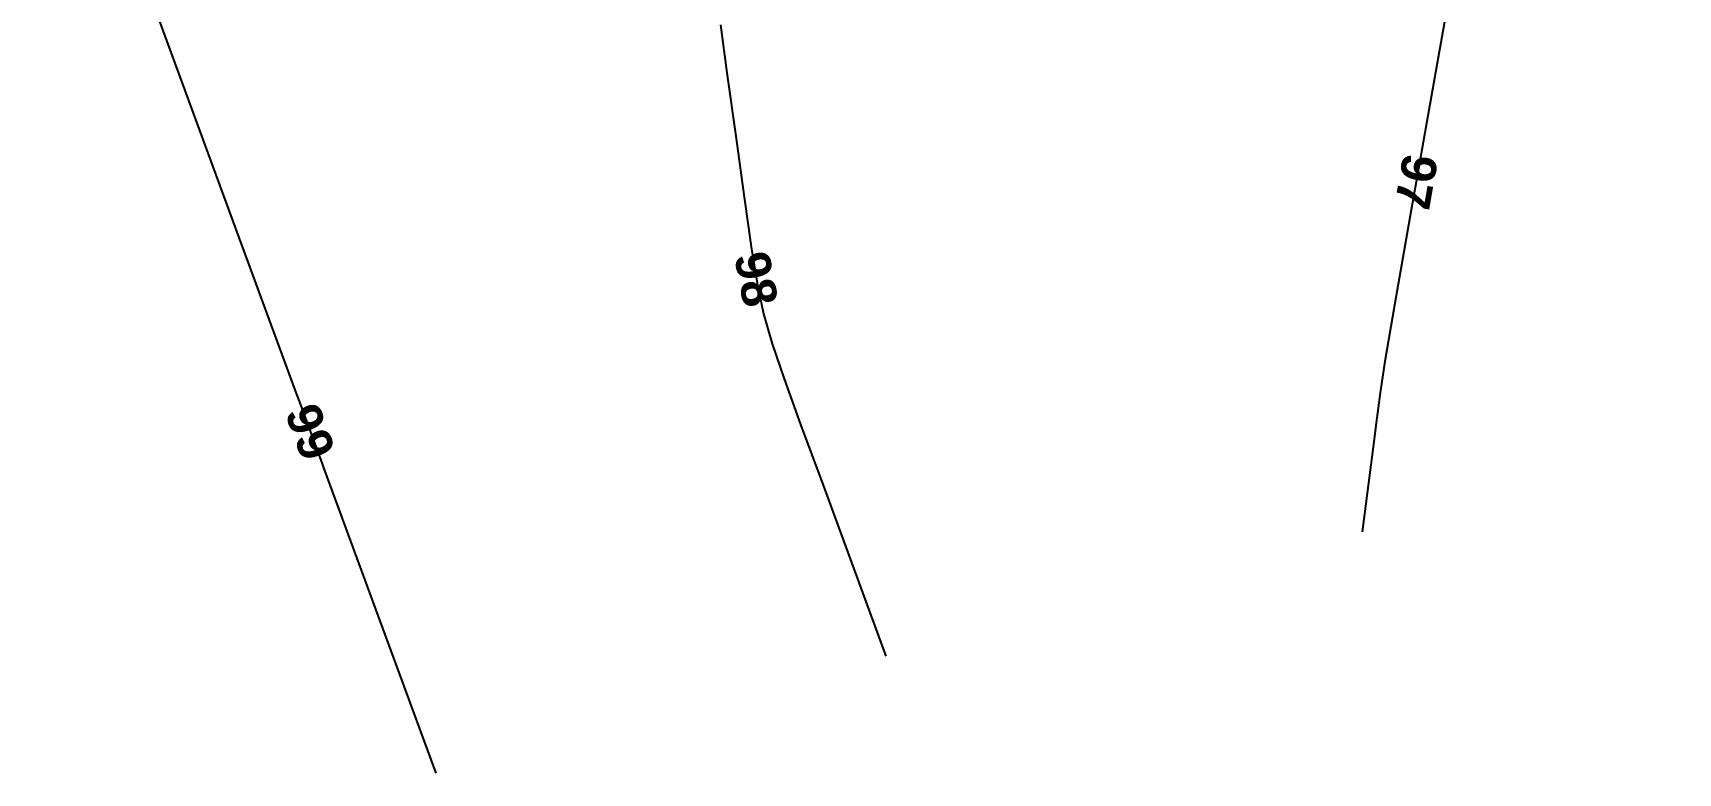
# Model space of a CAD drawing. Header units: metres. Extents: x -899 to -730, y -240 to 6.
# Drawn here: x -796.08 to -758.42, y -221.98 to -205.04 of the extents above; entities that cross this region are included whole.
import ezdxf
from ezdxf.enums import TextEntityAlignment as Align

# ---------------------------------------------------------------- set-up
doc = ezdxf.new("R2010")
doc.units = ezdxf.units.M
doc.header["$LTSCALE"] = 5
doc.header["$MEASUREMENT"] = 0
doc.set_wipeout_variables(frame=1)
doc.layers.add('U-TOPO-CURV', color=8, linetype='Continuous')
doc.styles.add('E-ARIAL-BOLD', font='')
doc.styles.get('E-ARIAL-BOLD').set_extended_font_data('Arial', bold=True)

msp = doc.modelspace()

# ---------------------------------------------------------------- texts
at = {"layer": 'U-TOPO-CURV', "color": 8, "style": 'E-ARIAL-BOLD'}
for s, rotation, p in [('97', 259.9695, (-764.41, -208.448, 105.83)), ('98', 280.7867, (-779.521, -210.674, 106.83)), ('99', 290.1906, (-789.734, -214.17, 107.83))]:
    msp.add_text(s, height=0.8, rotation=rotation, dxfattribs=at).set_placement(p, align=Align.MIDDLE)

# ---------------------------------------------------------------- next in the draw order: wipeouts: each hides what was drawn before it
at = {"color": 8}
for points, z in [([(-763.926, -209.395), (-763.63, -207.724), (-764.894, -207.501), (-765.19, -209.172)], 105.83), ([(-780.347, -209.972), (-780.031, -211.63), (-778.696, -211.376), (-779.012, -209.717)], 106.83), ([(-790.63, -213.597), (-790.046, -215.186), (-788.838, -214.742), (-789.422, -213.153)], 107.83)]:
    msp.add_wipeout(points, dxfattribs=at).translate(0, 0, z).dxf.layer = 'U-TOPO-CURV'

# ---------------------------------------------------------------- next in the draw order: linework, layer by layer
at = {"layer": 'U-TOPO-CURV', "color": 8}
for points, elevation in [([(-765.64, -216.459), (-765.391, -214.509), (-765.309, -213.846), (-765.233, -213.274), (-765.114, -212.508), (-764.904, -211.263), (-764.553, -209.255), (-764.011, -206.198), (-763.231, -201.807), (-762.162, -195.797), (-761.093, -189.786), (-760.312, -185.396), (-759.768, -182.348), (-759.411, -180.362), (-759.188, -179.159), (-759.05, -178.46), (-758.945, -177.984), (-758.823, -177.452), (-758.705, -176.901), (-758.594, -176.458), (-758.417, -175.978)], 105.83), ([(-796.105, -196.481), (-796.05, -196.526), (-796.012, -196.576), (-795.986, -196.642), (-795.967, -196.733), (-795.949, -196.86), (-795.925, -197.032), (-795.911, -197.179), (-795.877, -197.351), (-795.753, -197.741), (-795.471, -198.543), (-794.96, -199.951), (-794.151, -202.158), (-792.974, -205.359), (-791.361, -209.747), (-786.862, -221.978)], 107.83), ([(-780.341, -204.854), (-780.2, -205.954), (-779.994, -207.4), (-779.795, -208.856), (-779.643, -209.938), (-779.506, -210.768), (-779.354, -211.467), (-779.158, -212.157), (-778.886, -212.96), (-778.508, -213.998), (-777.993, -215.393), (-776.555, -219.304)], 106.83)]:
    msp.add_lwpolyline(points, dxfattribs=dict(at, elevation=elevation))

# ---------------------------------------------------------------- next in the draw order: texts
at = {"layer": 'U-TOPO-CURV', "color": 8, "style": 'E-ARIAL-BOLD'}
for s, rotation, p in [('97', 259.9695, (-764.41, -208.448, 105.83)), ('98', 280.7867, (-779.521, -210.674, 106.83)), ('99', 290.1906, (-789.734, -214.17, 107.83))]:
    msp.add_text(s, height=0.8, rotation=rotation, dxfattribs=at).set_placement(p, align=Align.MIDDLE)

doc.saveas('drawing.dxf')
